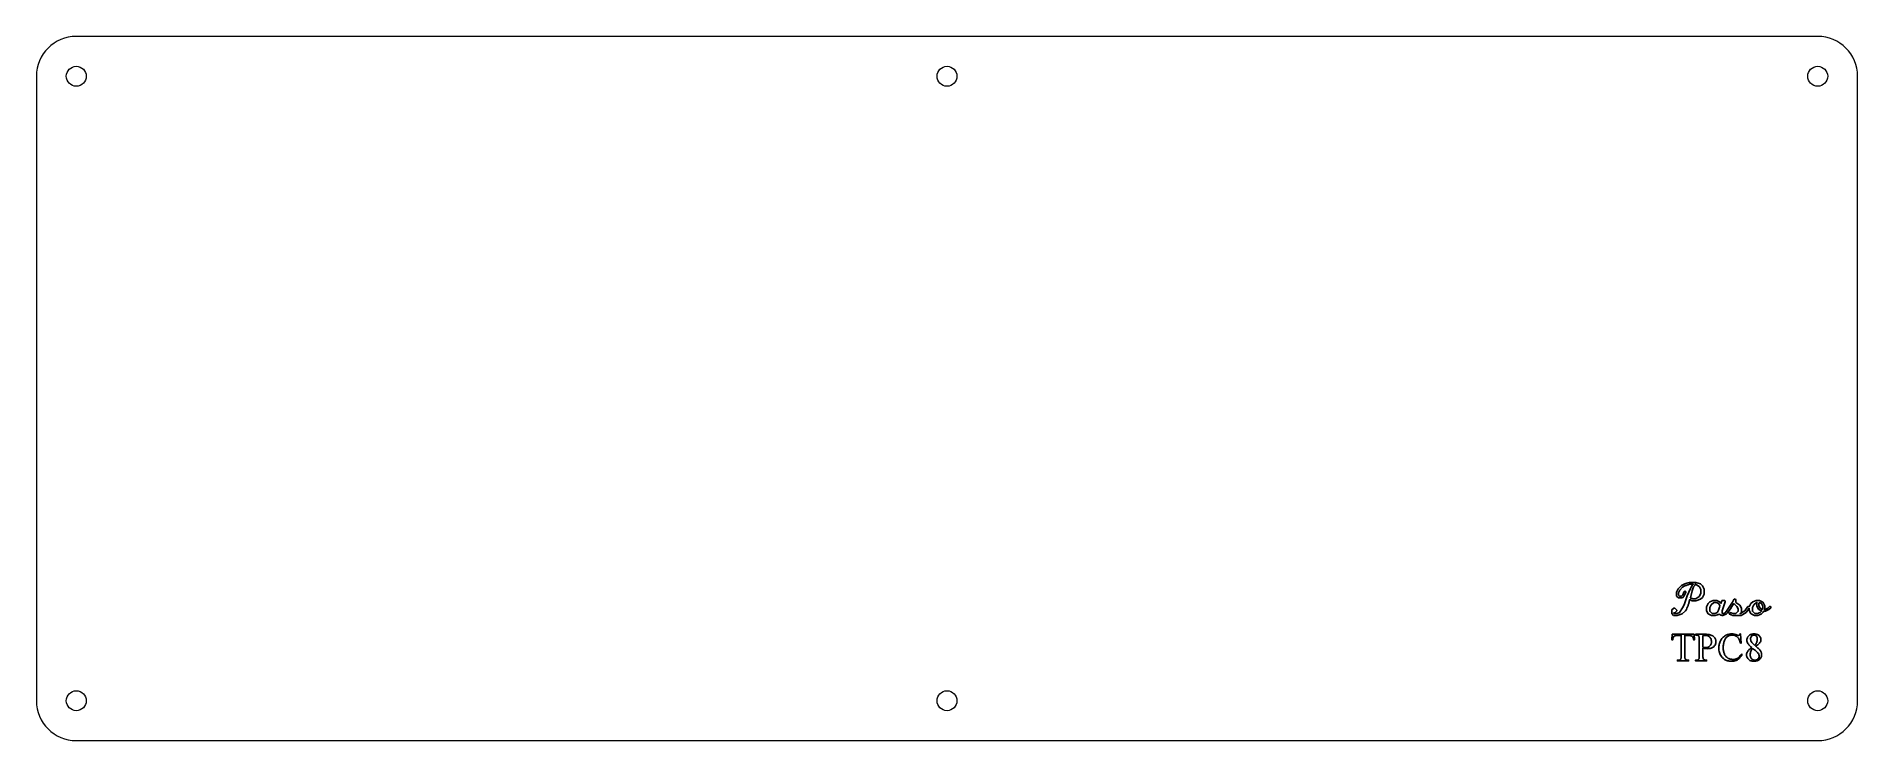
# Model space of a CAD drawing. Header units: millimetres. Extents: x 0 to 274, y -106 to 0.
import ezdxf

# ---------------------------------------------------------------- set-up
doc = ezdxf.new("R2010")
doc.units = ezdxf.units.MM
doc.header["$MEASUREMENT"] = 0
doc.layers.add('Predefinito', color=18, linetype='Continuous', true_color=0x000000)

msp = doc.modelspace()

# ---------------------------------------------------------------- linework, layer by layer
at = {"layer": 'Predefinito', "color": 5, "linetype": 'Continuous', "lineweight": 15, "true_color": 0x0000ff}
for p, q in [((268, 0), (6, 0)), ((0, -6), (0, -100)), ((274, -100), (274, -6)), ((6, -106), (268, -106))]:
    msp.add_line(p, q, dxfattribs=at)
at = {"layer": 'Predefinito', "color": 3, "linetype": 'Continuous', "true_color": 0x00ff00}
for points in [[(250.38, -82.42), (250.65, -82.7), (250.9, -83.2), (250.9, -83.95), (250.65, -84.45), (250.38, -84.72), (249.64, -84.96), (249.12, -84.96), (248.76, -84.77), (248.72, -84.91), (248.68, -85.04), (248.65, -85.17), (248.62, -85.28), (248.59, -85.38), (248.56, -85.48), (248.53, -85.56), (248.51, -85.64), (248.42, -85.87), (248.33, -86.08), (248.24, -86.28), (248.13, -86.46), (247.63, -86.94), (246.88, -87.18), (246.37, -87.18), (246.32, -87.15), (246.06, -86.89), (246.04, -86.84), (246.04, -86.36), (246.07, -86.31), (246.35, -86.06), (246.38, -86.05), (246.42, -86.04), (246.44, -86.05), (246.47, -86.05), (246.52, -86.08), (246.79, -86.35), (246.8, -86.39), (246.8, -86.42), (246.8, -86.45), (246.79, -86.47), (246.74, -86.53), (246.68, -86.6), (246.59, -86.68), (246.49, -86.78), (246.45, -86.79), (246.41, -86.79), (246.37, -86.79), (246.34, -86.77), (246.33, -86.8), (246.48, -86.89), (246.85, -86.89), (247.23, -86.7), (247.68, -86.04), (247.91, -85.58), (248.37, -84.21), (248.84, -83.09), (249.05, -82.68), (249.27, -82.46), (248.73, -82.46), (248.61, -82.5), (248.51, -82.54), (248.42, -82.57), (248.35, -82.59), (248.29, -82.61), (248.24, -82.63), (248.2, -82.64), (248.18, -82.65), (248.03, -82.71), (247.9, -82.77), (247.77, -82.84), (247.66, -82.91), (247.24, -83.35), (247.04, -83.75), (247.04, -84.1), (247.19, -84.25), (247.52, -84.25), (247.7, -84.06), (247.91, -83.58), (247.94, -83.55), (247.97, -83.54), (248, -83.52), (248.04, -83.52), (248.08, -83.53), (248.12, -83.55), (248.14, -83.58), (248.16, -83.62), (248.17, -83.65), (248.17, -83.66), (248.16, -83.72), (248.13, -83.79), (247.93, -84.23), (247.65, -84.5), (247.6, -84.53), (247.09, -84.53), (247.04, -84.51), (246.78, -84.24), (246.76, -84.19), (246.76, -83.67), (247.01, -83.15), (247.51, -82.66), (248.02, -82.41), (248.15, -82.36), (248.31, -82.31), (248.49, -82.25), (248.71, -82.18), (249.66, -82.18), (250.38, -82.42)], [(250.01, -82.68), (249.61, -82.47), (249.52, -82.46), (249.54, -82.51), (249.55, -82.54), (249.55, -82.58), (249.53, -82.62), (249.5, -82.66), (249.45, -82.7), (249.39, -82.76), (249.35, -82.8), (249.32, -82.83), (249.3, -82.85), (249.1, -83.45), (248.84, -84.5), (249.2, -84.68), (249.59, -84.68), (249.98, -84.48), (250.19, -84.29), (250.4, -83.88), (250.4, -83.27), (250.21, -82.87), (250.01, -82.68)], [(254.98, -85.99), (254.98, -85.99), (254.97, -86.02), (254.48, -86.71), (254.22, -86.95), (253.73, -87.18), (253.65, -87.18), (253.55, -87.14), (253.43, -87.1), (253.3, -87.04), (253.14, -86.98), (253.12, -86.97), (253.07, -87), (252.58, -87.18), (252.04, -87.18), (251.54, -86.93), (251.49, -86.87), (251.27, -86.41), (251.26, -86.32), (251.26, -86.2), (251.26, -86.05), (251.26, -85.89), (251.52, -85.38), (251.79, -85.13), (252.29, -84.89), (252.82, -84.89), (253.33, -85.15)], [(253.33, -85.15), (253.35, -85.19), (253.38, -85.24), (253.41, -85.29), (253.44, -85.35), (253.57, -84.95), (253.62, -84.91), (253.68, -84.89), (253.75, -84.89), (253.81, -84.89), (253.86, -84.89), (253.93, -84.89), (253.99, -84.91), (254.04, -84.94), (254.06, -84.98), (254.07, -85.03), (254.07, -85.07), (254.06, -85.11), (253.61, -86.46), (253.61, -86.82), (253.72, -86.93), (254.07, -86.76), (254.29, -86.53), (254.69, -85.94)], [(254.69, -85.94), (254.69, -85.92), (255.19, -85.16), (255.4, -84.74), (255.41, -84.72), (255.43, -84.71), (255.46, -84.69), (255.5, -84.68), (255.58, -84.69), (255.64, -84.73)], [(255.64, -84.73), (255.67, -84.8), (255.67, -85.19), (256.29, -85.61), (256.32, -85.65), (256.54, -86.1), (256.54, -86.2), (256.54, -86.32), (256.54, -86.46), (256.54, -86.62), (256.52, -86.68), (256.33, -86.89), (256.39, -86.89), (257.02, -86.49), (257.49, -85.84), (257.53, -85.82), (257.6, -85.82), (257.64, -85.82), (257.67, -85.84), (257.7, -85.86), (257.7, -85.87)], [(257.7, -85.87), (257.95, -85.38), (258.22, -85.13), (258.72, -84.89), (259.25, -84.89), (259.76, -85.14)], [(253.13, -85.37), (252.74, -85.19), (252.37, -85.19), (251.97, -85.57), (251.76, -85.96), (251.76, -86.53), (252.13, -86.89), (252.5, -86.89), (252.9, -86.71), (252.93, -86.65), (252.97, -86.57), (253.01, -86.48), (253.06, -86.36), (253.11, -86.23), (253.17, -86.08), (253.23, -85.91), (253.3, -85.72), (253.13, -85.37)], [(257.69, -86.06), (257.22, -86.71), (256.5, -87.17), (256.43, -87.18), (255.25, -87.18), (254.73, -86.96), (254.7, -86.91), (254.69, -86.86), (254.69, -86.82), (254.71, -86.79), (254.74, -86.76), (254.78, -86.74), (254.87, -86.75), (254.97, -86.77), (255.03, -86.79), (255.08, -86.81), (255.11, -86.82), (255.12, -86.82), (255.32, -86.89), (255.68, -86.89), (256.04, -86.53), (256.04, -86.19), (255.83, -85.79), (255.4, -85.37), (254.98, -85.99)], [(259.76, -85.14), (259.8, -85.2), (260.04, -85.7), (260.04, -86.21), (260.04, -86.24), (260.02, -86.27), (260.09, -86.27), (260.5, -86.06), (260.53, -86.04), (260.56, -86.01), (260.6, -85.97), (260.65, -85.91), (260.69, -85.87), (260.73, -85.83), (260.77, -85.82), (260.81, -85.81), (260.85, -85.82), (260.9, -85.84), (260.94, -85.9), (260.96, -85.96), (260.94, -86.02), (260.66, -86.28), (260.16, -86.52), (260.11, -86.52), (260.05, -86.52), (259.97, -86.53), (259.88, -86.53), (259.79, -86.68), (259.5, -86.95), (259.01, -87.18), (258.47, -87.18), (257.97, -86.93), (257.92, -86.87), (257.69, -86.41), (257.69, -86.32), (257.69, -86.2), (257.69, -86.06)], [(258.83, -85.25), (258.85, -85.19), (258.81, -85.19), (258.4, -85.57), (258.19, -85.96), (258.19, -86.53), (258.56, -86.89), (258.93, -86.89), (259.33, -86.7), (259.54, -86.5), (259.56, -86.48), (259.14, -86.28), (259.09, -86.24), (258.83, -85.75), (258.83, -85.25)], [(259.76, -85.77), (259.56, -85.38), (259.23, -85.23), (259.12, -85.33), (259.12, -85.69), (259.32, -86.09), (259.69, -86.26), (259.76, -86.16), (259.76, -85.77)], [(249.4, -90), (249.46, -90.85), (249.35, -90.85), (249.33, -90.74), (249.31, -90.64), (249.28, -90.56), (249.25, -90.5), (249.2, -90.42), (249.15, -90.35), (249.08, -90.29), (249, -90.25), (248.92, -90.21), (248.82, -90.19), (248.71, -90.17), (248.59, -90.17), (248.01, -90.17), (248.01, -93.28), (248.01, -93.37), (248.02, -93.45), (248.02, -93.53), (248.03, -93.59), (248.04, -93.65), (248.06, -93.69), (248.07, -93.73), (248.09, -93.76), (248.15, -93.82), (248.23, -93.86), (248.32, -93.88), (248.43, -93.89), (248.57, -93.89), (248.57, -94), (246.9, -94), (246.9, -93.89), (247.04, -93.89), (247.1, -93.89), (247.16, -93.88), (247.21, -93.87), (247.25, -93.85), (247.3, -93.83), (247.33, -93.8), (247.36, -93.77), (247.39, -93.73), (247.41, -93.7), (247.42, -93.66), (247.43, -93.62), (247.44, -93.57), (247.45, -93.51), (247.45, -93.44), (247.46, -93.36), (247.46, -93.28), (247.46, -90.17), (246.97, -90.17), (246.84, -90.17), (246.73, -90.18), (246.64, -90.19), (246.57, -90.21), (246.5, -90.24), (246.43, -90.29), (246.37, -90.35), (246.31, -90.42), (246.26, -90.51), (246.22, -90.61), (246.19, -90.72), (246.18, -90.85), (246.07, -90.85), (246.12, -90), (249.4, -90)], [(250.73, -92.09), (250.73, -93.28), (250.74, -93.37), (250.74, -93.45), (250.75, -93.53), (250.75, -93.59), (250.77, -93.64), (250.78, -93.69), (250.8, -93.73), (250.81, -93.76), (250.88, -93.81), (250.95, -93.86), (251.04, -93.88), (251.14, -93.89), (251.29, -93.89), (251.29, -94), (249.62, -94), (249.62, -93.89), (249.77, -93.89), (249.83, -93.89), (249.88, -93.88), (249.93, -93.87), (249.98, -93.85), (250.02, -93.82), (250.06, -93.79), (250.09, -93.76), (250.12, -93.72), (250.13, -93.69), (250.15, -93.66), (250.16, -93.61), (250.17, -93.56), (250.17, -93.5), (250.18, -93.44), (250.18, -93.36), (250.18, -93.28), (250.18, -90.72), (250.18, -90.63), (250.17, -90.55), (250.17, -90.47), (250.16, -90.41), (250.15, -90.36), (250.14, -90.31), (250.12, -90.27), (250.1, -90.24), (250.04, -90.19), (249.96, -90.14), (249.87, -90.12), (249.77, -90.11), (249.62, -90.11), (249.62, -90), (251.09, -90), (251.23, -90), (251.35, -90.01), (251.47, -90.02), (251.57, -90.03), (251.68, -90.04), (251.77, -90.06), (251.86, -90.08), (251.94, -90.11), (252.09, -90.17), (252.23, -90.25), (252.35, -90.36), (252.47, -90.47), (252.52, -90.54), (252.56, -90.61), (252.6, -90.68), (252.63, -90.76), (252.65, -90.83), (252.67, -90.91), (252.68, -91), (252.68, -91.09), (252.67, -91.2), (252.66, -91.31), (252.63, -91.42), (252.6, -91.52), (252.55, -91.62), (252.49, -91.7), (252.43, -91.79), (252.35, -91.87), (252.26, -91.94), (252.17, -92), (252.07, -92.05), (251.95, -92.09), (251.83, -92.12), (251.7, -92.15), (251.57, -92.16), (251.42, -92.17), (251.27, -92.16), (251.1, -92.15), (250.92, -92.13), (250.73, -92.09)], [(250.73, -91.94), (250.89, -91.97), (251.02, -91.99), (251.14, -92), (251.23, -92), (251.31, -92), (251.39, -91.98), (251.46, -91.97), (251.53, -91.94), (251.6, -91.9), (251.66, -91.86), (251.72, -91.81), (251.78, -91.76), (251.84, -91.69), (251.88, -91.62), (251.92, -91.55), (251.96, -91.47), (251.98, -91.39), (252, -91.31), (252.01, -91.22), (252.01, -91.12), (252.01, -90.99), (251.98, -90.86), (251.95, -90.74), (251.9, -90.62), (251.84, -90.52), (251.77, -90.42), (251.69, -90.35), (251.59, -90.28), (251.49, -90.23), (251.38, -90.2), (251.26, -90.17), (251.13, -90.17), (251.05, -90.17), (250.96, -90.18), (250.85, -90.2), (250.73, -90.22), (250.73, -91.94)], [(256.4, -89.94), (256.51, -91.33), (256.4, -91.33), (256.36, -91.18), (256.3, -91.03), (256.25, -90.9), (256.19, -90.77), (256.13, -90.66), (256.06, -90.56), (255.98, -90.47), (255.9, -90.4), (255.82, -90.33), (255.74, -90.27), (255.65, -90.22), (255.55, -90.18), (255.45, -90.15), (255.35, -90.13), (255.24, -90.12), (255.13, -90.11), (255.04, -90.11), (254.95, -90.12), (254.86, -90.14), (254.77, -90.16), (254.69, -90.19), (254.6, -90.22), (254.52, -90.26), (254.45, -90.31), (254.37, -90.36), (254.3, -90.43), (254.24, -90.49), (254.17, -90.57), (254.12, -90.65), (254.06, -90.74), (254.01, -90.84), (253.97, -90.95), (253.92, -91.06), (253.89, -91.18), (253.86, -91.31), (253.83, -91.44), (253.81, -91.58), (253.8, -91.72), (253.79, -91.88), (253.79, -92.03), (253.79, -92.17), (253.8, -92.29), (253.81, -92.42), (253.83, -92.54), (253.86, -92.65), (253.88, -92.76), (253.92, -92.86), (253.96, -92.96), (254, -93.06), (254.05, -93.15), (254.11, -93.23), (254.17, -93.31), (254.23, -93.38), (254.31, -93.45), (254.38, -93.51), (254.46, -93.57), (254.55, -93.62), (254.64, -93.66), (254.73, -93.7), (254.83, -93.72), (254.92, -93.75), (255.02, -93.76), (255.13, -93.77), (255.24, -93.78), (255.42, -93.77), (255.59, -93.74), (255.75, -93.69), (255.9, -93.62), (255.97, -93.58), (256.05, -93.52), (256.12, -93.46), (256.2, -93.39), (256.28, -93.31), (256.36, -93.21), (256.45, -93.11), (256.53, -93), (256.62, -93.06), (256.55, -93.18), (256.47, -93.3), (256.39, -93.41), (256.31, -93.5), (256.22, -93.6), (256.13, -93.68), (256.04, -93.75), (255.94, -93.82), (255.84, -93.87), (255.74, -93.92), (255.63, -93.96), (255.51, -94), (255.4, -94.02), (255.27, -94.04), (255.15, -94.05), (255.01, -94.06), (254.9, -94.05), (254.78, -94.04), (254.67, -94.03), (254.56, -94.01), (254.45, -93.98), (254.35, -93.95), (254.25, -93.92), (254.16, -93.87), (254.07, -93.83), (253.98, -93.77), (253.89, -93.71), (253.81, -93.65), (253.73, -93.58), (253.66, -93.5), (253.59, -93.42), (253.52, -93.33), (253.43, -93.19), (253.35, -93.05), (253.28, -92.9), (253.22, -92.74), (253.18, -92.58), (253.15, -92.41), (253.13, -92.24), (253.12, -92.06), (253.13, -91.91), (253.14, -91.77), (253.16, -91.63), (253.19, -91.5), (253.22, -91.36), (253.27, -91.23), (253.32, -91.1), (253.38, -90.98), (253.45, -90.86), (253.52, -90.75), (253.6, -90.64), (253.68, -90.54), (253.78, -90.45), (253.87, -90.37), (253.98, -90.29), (254.09, -90.22), (254.2, -90.15), (254.32, -90.1), (254.43, -90.05), (254.56, -90.01), (254.68, -89.98), (254.81, -89.96), (254.94, -89.95), (255.07, -89.94), (255.27, -89.95), (255.48, -89.99), (255.68, -90.04), (255.88, -90.11), (255.94, -90.14), (255.99, -90.15), (256.02, -90.16), (256.05, -90.17), (256.12, -90.16), (256.19, -90.12), (256.22, -90.09), (256.25, -90.05), (256.27, -90), (256.29, -89.94), (256.4, -89.94)], [(258.07, -92), (257.96, -91.9), (257.86, -91.81), (257.77, -91.73), (257.69, -91.65), (257.63, -91.57), (257.57, -91.5), (257.52, -91.44), (257.48, -91.38), (257.42, -91.26), (257.38, -91.14), (257.35, -91.01), (257.35, -90.89), (257.35, -90.8), (257.36, -90.7), (257.39, -90.62), (257.42, -90.53), (257.46, -90.45), (257.51, -90.37), (257.57, -90.3), (257.64, -90.22), (257.71, -90.16), (257.8, -90.1), (257.88, -90.05), (257.98, -90.01), (258.08, -89.98), (258.18, -89.96), (258.3, -89.95), (258.41, -89.94), (258.53, -89.95), (258.64, -89.96), (258.74, -89.98), (258.84, -90.01), (258.93, -90.05), (259.02, -90.09), (259.1, -90.14), (259.17, -90.2), (259.24, -90.27), (259.3, -90.34), (259.34, -90.41), (259.39, -90.48), (259.42, -90.56), (259.44, -90.64), (259.45, -90.72), (259.46, -90.8), (259.45, -90.91), (259.42, -91.02), (259.37, -91.14), (259.3, -91.25), (259.26, -91.31), (259.21, -91.37), (259.14, -91.44), (259.07, -91.5), (258.98, -91.57), (258.89, -91.64), (258.78, -91.72), (258.67, -91.8), (258.79, -91.89), (258.9, -91.98), (259, -92.07), (259.09, -92.15), (259.17, -92.23), (259.24, -92.3), (259.3, -92.36), (259.35, -92.42), (259.4, -92.49), (259.44, -92.57), (259.48, -92.65), (259.51, -92.72), (259.54, -92.8), (259.55, -92.88), (259.56, -92.97), (259.57, -93.05), (259.56, -93.15), (259.55, -93.25), (259.52, -93.34), (259.49, -93.43), (259.44, -93.52), (259.39, -93.6), (259.32, -93.68), (259.25, -93.76), (259.17, -93.83), (259.08, -93.89), (258.98, -93.94), (258.88, -93.98), (258.78, -94.01), (258.66, -94.04), (258.54, -94.05), (258.42, -94.06), (258.28, -94.05), (258.15, -94.03), (258.03, -94.01), (257.92, -93.97), (257.81, -93.92), (257.71, -93.86), (257.62, -93.79), (257.54, -93.7), (257.48, -93.63), (257.43, -93.56), (257.39, -93.48), (257.35, -93.41), (257.33, -93.33), (257.31, -93.25), (257.29, -93.17), (257.29, -93.09), (257.3, -92.95), (257.33, -92.82), (257.39, -92.69), (257.47, -92.57), (257.51, -92.5), (257.57, -92.43), (257.63, -92.36), (257.71, -92.29), (257.79, -92.22), (257.87, -92.15), (257.97, -92.07), (258.07, -92)], [(258.53, -91.68), (258.59, -91.6), (258.64, -91.53), (258.69, -91.46), (258.73, -91.4), (258.76, -91.34), (258.79, -91.28), (258.82, -91.23), (258.84, -91.18), (258.86, -91.09), (258.88, -90.99), (258.9, -90.88), (258.9, -90.77), (258.89, -90.62), (258.87, -90.49), (258.83, -90.38), (258.77, -90.29), (258.7, -90.21), (258.62, -90.15), (258.52, -90.12), (258.41, -90.11), (258.3, -90.12), (258.21, -90.15), (258.12, -90.21), (258.04, -90.28), (257.98, -90.37), (257.94, -90.47), (257.91, -90.58), (257.9, -90.69), (257.91, -90.76), (257.92, -90.84), (257.94, -90.92), (257.96, -90.99), (258, -91.07), (258.04, -91.14), (258.09, -91.21), (258.14, -91.28), (258.53, -91.68)], [(258.21, -92.11), (258.12, -92.21), (258.05, -92.32), (257.99, -92.43), (257.94, -92.55), (257.9, -92.67), (257.87, -92.8), (257.85, -92.93), (257.85, -93.07), (257.85, -93.16), (257.86, -93.24), (257.87, -93.33), (257.89, -93.4), (257.92, -93.48), (257.95, -93.54), (257.99, -93.61), (258.04, -93.66), (258.09, -93.72), (258.14, -93.76), (258.2, -93.8), (258.26, -93.83), (258.32, -93.86), (258.39, -93.88), (258.46, -93.89), (258.53, -93.89), (258.6, -93.89), (258.67, -93.88), (258.73, -93.86), (258.79, -93.84), (258.85, -93.82), (258.91, -93.79), (258.96, -93.75), (259, -93.71), (259.08, -93.62), (259.13, -93.52), (259.17, -93.41), (259.18, -93.28), (259.17, -93.18), (259.15, -93.09), (259.12, -92.99), (259.07, -92.91), (259.01, -92.83), (258.93, -92.74), (258.85, -92.65), (258.75, -92.56), (258.63, -92.45), (258.51, -92.34), (258.36, -92.23), (258.21, -92.11)]]:
    msp.add_lwpolyline(points, dxfattribs=at)
at = {"layer": 'Predefinito', "color": 1, "linetype": 'Continuous', "lineweight": 15, "true_color": 0xff0000}
for centre in [(6, -6), (137, -6), (268, -6), (6, -100), (137, -100), (268, -100)]:
    msp.add_circle(centre, 1.5, dxfattribs=at)
at = {"layer": 'Predefinito', "color": 5, "linetype": 'Continuous', "lineweight": 15, "true_color": 0x0000ff}
for centre, start, end in [((6, -6), 90, 180), ((268, -6), 0, 90), ((6, -100), 180, 270), ((268, -100), 270, 0)]:
    msp.add_arc(centre, 6, start, end, dxfattribs=at)

doc.saveas('drawing.dxf')
